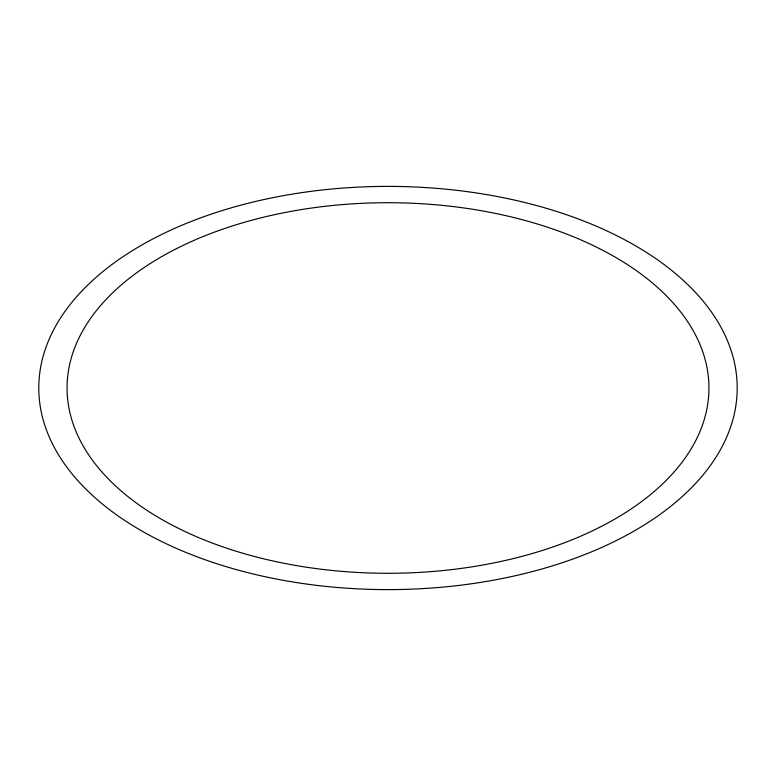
<?xml version="1.0" encoding="UTF-8"?>
<svg xmlns="http://www.w3.org/2000/svg" width="776" height="776" viewBox="0 0 776 776"><rect width="100%" height="100%" fill="white"/><g stroke="black" fill="none" stroke-linecap="round" stroke-linejoin="round"><path stroke-width="1.16" d="M213.4 562.6A349.2 201.605 0 0 0 737.2 388A349.2 201.605 0 0 0 213.4 213.4A349.2 201.605 0 0 0 213.4 562.6M227.533 548.467A320.944 185.289 0 0 0 708.944 388A320.944 185.289 0 0 0 227.533 227.533A320.944 185.289 0 0 0 227.533 548.467"/></g></svg>
